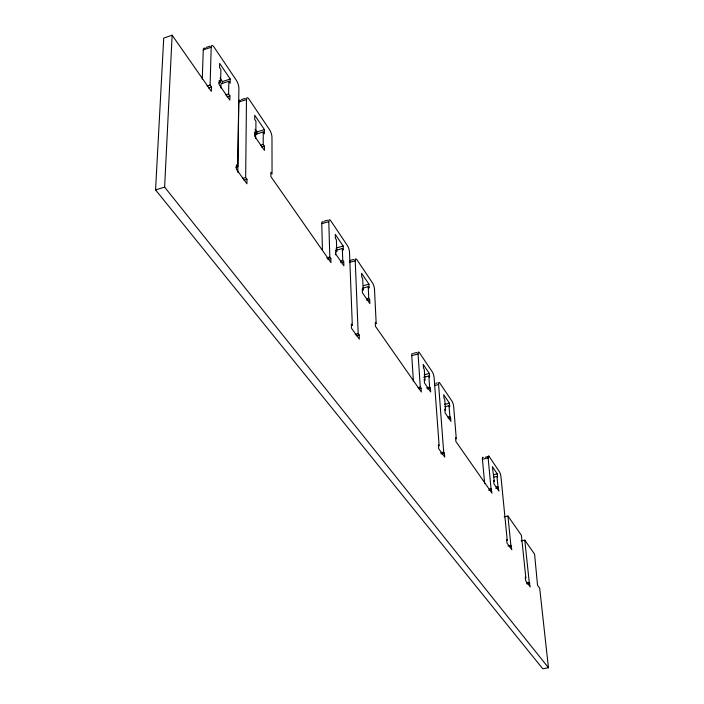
<?xml version="1.0" encoding="UTF-8"?>
<svg xmlns="http://www.w3.org/2000/svg" width="704" height="704" viewBox="0 0 704 704"><rect width="100%" height="100%" fill="white"/><g stroke="black" fill="none" stroke-linecap="round" stroke-linejoin="round"><path stroke-width="1.06" d="M263.234 131.965L264.44 133.742L264.449 129.624L254.725 115.254L254.698 119.39L255.93 121.202L255.86 133.707L254.619 131.903L254.593 136.11L264.414 150.383L264.422 146.194L263.208 144.426L263.234 131.965L255.658 134.341L255.631 138.494M256.881 134.059L256.89 132L255.059 129.316M235.752 167.209L237.767 166.593L236.43 164.745L236.368 169.233L246.919 183.806L246.963 179.344L245.661 177.54L246.479 99.554A5.799 1.795 71.8 0 1 249.014 99.141L269.606 129.791A5.623 1.716 72.3 0 1 271.973 137.359L272.052 174.046L270.855 172.322L270.864 176.563L330.977 262.627L330.854 258.544L329.824 257.066L328.794 221.628A5.139 1.478 73.7 0 1 330.695 220.695L347.442 245.608A5.007 1.417 74.1 0 1 349.51 252.349L352.317 325.459L351.322 324.086L351.481 328.258L359.339 339.108L359.163 334.954L358.195 333.608L355.221 260.814A4.937 1.382 74.3 0 1 356.937 259.741L372.53 282.938A4.822 1.32 74.6 0 1 374.502 289.414L376.191 323.699L375.285 322.397L375.478 326.348L421.335 392.014L421.08 388.212L420.279 387.068L418.062 354.006A4.488 1.153 75.5 0 1 419.382 352.651L432.379 372.002A4.391 1.109 75.8 0 1 434.139 377.854L439.146 445.887L438.39 444.831L438.671 448.694L444.743 457.081L444.444 453.235L443.696 452.197L438.592 384.454A4.338 1.082 75.9 0 1 439.789 383.02L451.994 401.192A4.259 1.038 76.1 0 1 453.693 406.842L456.289 438.812L455.576 437.791L455.875 441.47L492.008 493.205L491.04 488.761L488.145 457.926A4.004 0.915 76.6 0 1 489.06 456.35L499.453 471.803A3.934 0.889 76.8 0 1 500.984 476.978L507.241 540.32L506.634 539.484L506.986 543.066L511.817 549.745L510.866 545.345L507.927 515.997L504.17 516.833M237.767 166.593L238.894 88.308A5.905 1.848 71.4 0 0 236.394 80.37L214.034 47.089A6.107 1.936 70.9 0 0 211.2 47.247L203.254 49.905L202.294 79.033M237.794 172.286L238.797 102.018A5.79 1.822 71.7 0 1 240.442 100.531M218.601 82.94L220.59 82.289L219.243 80.326L219.138 84.603L229.83 100.135L229.909 95.876L228.589 93.958L228.844 81.286L220.994 83.846L220.898 88.07M220.59 82.289L220.898 69.582L219.56 67.602L219.657 63.404L230.226 79.033L230.146 83.222L228.844 81.286M222.367 83.679L222.411 81.585L220.044 78.126M521.118 540.918L524.779 540.126L534.591 554.171L537.53 585.253L539.695 588.254L548.434 667.718L542.793 668.8L155.566 189.913L163.733 38.06L172.137 35.2L211.367 91.379L211.49 87.014L210.109 85.017L211.2 47.247M548.434 667.718L164.622 187.114L172.137 35.2M206.131 47.458L210.091 46.13M207.064 86.011L210.109 85.017M222.411 81.585L230.226 79.033M208.463 88L211.49 87.014M225.632 94.917L228.589 93.958M226.952 96.835L229.909 95.876M241.49 99.572L245.318 98.34M238.797 102.018L246.479 99.554M256.89 132L264.449 129.624M260.348 145.314L263.208 144.426M261.562 147.083L264.422 146.194M155.566 189.913L164.622 187.114M242.669 178.446L245.661 177.54M243.971 180.25L246.963 179.344M324.042 221.25L327.545 220.229M322.45 250.51L321.763 223.67L328.794 221.628M336.38 250.219L342.338 248.53L343.314 249.973L343.174 246.048L336.248 248.019L336.31 249.982M326.762 257.937L329.824 257.066M327.791 259.415L330.854 258.544M340.754 260.973L342.751 260.41L343.737 261.844L343.878 265.83L335.905 254.25L335.782 250.237L336.785 251.706L336.398 239.774L335.394 238.304L335.271 234.353L343.174 246.048M340.745 262.689L343.737 261.844M350.548 260.33L353.954 259.371M349.378 262.46L355.221 260.814M363.194 285.745L368.949 284.152L369.125 288.006L368.218 286.669L362.446 288.253M366.819 298.857L368.755 298.329L369.67 299.658L369.855 303.574L362.446 292.811L362.278 288.878L363.211 290.233L362.692 278.529L361.768 277.156L361.592 273.284L368.949 284.152M366.775 300.45L369.67 299.658M355.168 334.418L358.195 333.608M356.145 335.764L359.163 334.954M413.626 353.302L416.768 352.493M413.406 381.216L411.761 355.634L418.062 354.006M424.169 374.774L429.343 373.463L429.607 377.124L428.842 376.006L423.65 377.326M418.15 387.605L420.279 387.068M435.776 383.31L437.298 382.923M418.95 388.749L421.08 388.212M434.509 385.484L438.592 384.454M426.501 387.878L429.634 387.094L430.399 388.203L430.663 391.917L424.494 382.95L424.23 379.218L425.014 380.345L424.239 369.222L423.465 368.078L423.21 364.39L429.343 373.463M427.275 388.995L430.399 388.203M444.418 404.439L449.451 403.198L449.742 406.798L449.02 405.742L444.981 406.745M447.858 417.111L449.882 416.618L450.604 417.666L450.894 421.309L445.104 412.905L444.822 409.235L445.553 410.3L444.699 399.379L443.978 398.306L443.696 394.689L449.451 403.198M448.571 418.158L450.604 417.666M440.537 452.945L443.696 452.197M441.294 453.983L444.444 453.235M485.276 457.239L489.06 456.35M484.678 483.701L482.442 459.272L488.145 457.926M493.495 474.742L497.244 473.871L497.578 477.294L496.971 476.397L494.146 477.048M496.082 487.168L497.974 486.737L498.925 491.093L494.006 483.947L493.671 480.462L494.287 481.36L492.351 466.629L497.244 473.871M489.113 489.201L491.04 488.761M495.757 488.277L498.582 487.626M488.787 490.318L491.674 489.658M508.006 545.961L510.866 545.345M509.564 546.586L511.465 546.172M527.393 582.745L529.25 582.358M526.486 583.194L529.276 582.613L530.218 586.916L525.668 580.721L525.29 577.166L525.862 577.949L521.391 535.278L507.927 515.997M527.05 583.968L529.848 583.378M524.779 540.126L529.276 582.613M496.971 476.397L497.974 486.737M449.02 405.742L449.882 416.618M428.842 376.006L429.634 387.094M368.218 286.669L368.755 298.329M342.338 248.53L342.751 260.41M335.456 252.666L335.526 254.822M321.763 223.67A5.13 1.505 73.7 0 1 323.145 222.059M203.254 49.905A6.098 1.962 70.8 0 1 205.11 48.558M482.442 459.272A4.004 0.933 76.7 0 1 483.27 457.53M411.761 355.634A4.479 1.17 75.5 0 1 412.685 353.786M349.466 260.902A4.928 1.399 74.3 0 1 349.633 261.034"/></g></svg>
